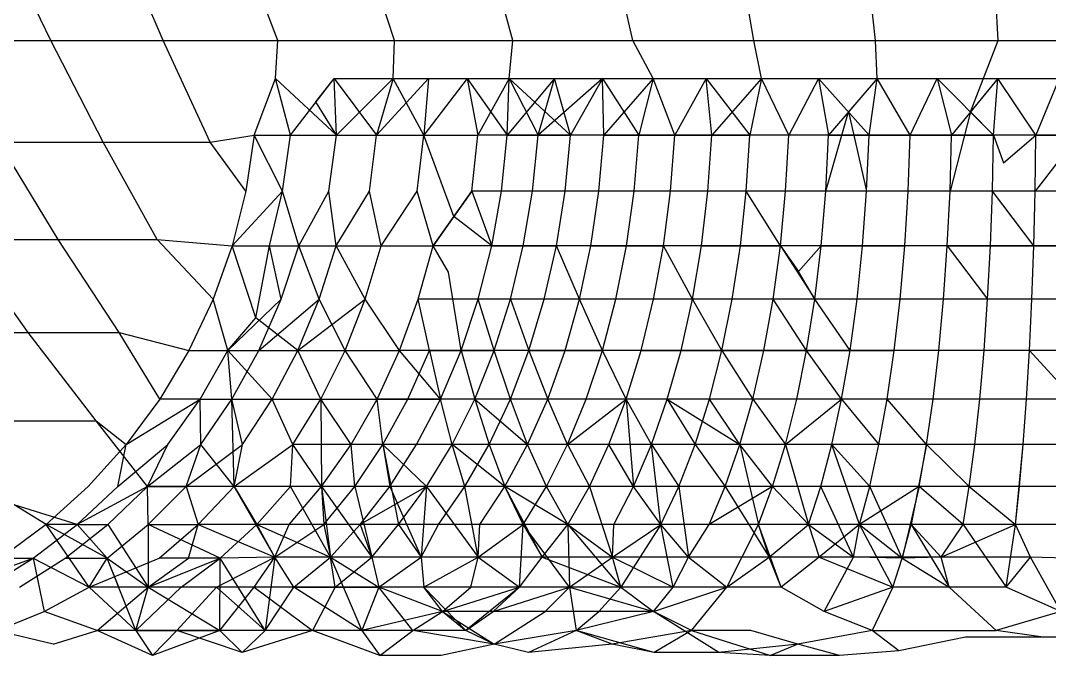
# Model space of a CAD drawing. Header units: inches. Extents: x 17 to 4615, y 5 to 3256.
# Drawn here: x 747.778 to 748.67, y 2594.351 to 2594.902 of the extents above; entities that cross this region are included whole.
import ezdxf

# ---------------------------------------------------------------- set-up
doc = ezdxf.new("R2010")
doc.units = ezdxf.units.IN
doc.header["$MEASUREMENT"] = 0

msp = doc.modelspace()

# ---------------------------------------------------------------- linework, layer by layer
for p, q in [((747.80479, 2594.88447), (747.76075, 2594.97614)), ((747.90214, 2594.88447), (747.86274, 2594.97614)), ((748.00148, 2594.88447), (747.96681, 2594.97614)), ((748.10261, 2594.88447), (748.0727, 2594.97614)), ((748.20524, 2594.88447), (748.18022, 2594.97614)), ((748.30915, 2594.88447), (748.28904, 2594.97614)), ((748.41407, 2594.88447), (748.39897, 2594.97614)), ((748.51976, 2594.88447), (748.50965, 2594.97614)), ((748.62596, 2594.88447), (748.62089, 2594.97614)), ((747.70967, 2594.88447), (747.80479, 2594.88447)), ((747.80479, 2594.88447), (747.90214, 2594.88447)), ((747.85014, 2594.79636), (747.80479, 2594.88447)), ((747.90214, 2594.88447), (748.00148, 2594.88447)), ((747.94273, 2594.79636), (747.90214, 2594.88447)), ((747.99955, 2594.85141), (748.00148, 2594.88447)), ((748.00148, 2594.88447), (748.10261, 2594.88447)), ((748.10148, 2594.85141), (748.10261, 2594.88447)), ((748.10261, 2594.88447), (748.20524, 2594.88447)), ((748.2021, 2594.85141), (748.20524, 2594.88447)), ((748.20524, 2594.88447), (748.30915, 2594.88447)), ((748.30915, 2594.88447), (748.41407, 2594.88447)), ((748.32695, 2594.85141), (748.30915, 2594.88447)), ((748.41407, 2594.88447), (748.51976, 2594.88447)), ((748.42085, 2594.85141), (748.41407, 2594.88447)), ((748.51976, 2594.88447), (748.62596, 2594.88447)), ((748.52113, 2594.85141), (748.51976, 2594.88447)), ((748.60199, 2594.82242), (748.62596, 2594.88447)), ((748.62596, 2594.88447), (748.7324, 2594.88447)), ((747.98091, 2594.8024), (747.99955, 2594.85141)), ((748.0124, 2594.8024), (747.99955, 2594.85141)), ((748.05226, 2594.8024), (747.99955, 2594.85141)), ((748.0124, 2594.8024), (748.05018, 2594.85141)), ((748.03451, 2594.83108), (748.05018, 2594.85141)), ((748.05018, 2594.85141), (748.10148, 2594.85141)), ((748.05226, 2594.8024), (748.05018, 2594.85141)), ((748.05018, 2594.85141), (748.08705, 2594.8024)), ((748.05226, 2594.8024), (748.10148, 2594.85141)), ((748.10148, 2594.85141), (748.08705, 2594.8024)), ((748.132, 2594.85141), (748.08705, 2594.8024)), ((748.10148, 2594.85141), (748.132, 2594.85141)), ((748.12806, 2594.8024), (748.10148, 2594.85141)), ((748.132, 2594.85141), (748.12806, 2594.8024)), ((748.1656, 2594.85141), (748.12806, 2594.8024)), ((748.132, 2594.85141), (748.1656, 2594.85141)), ((748.1656, 2594.85141), (748.2021, 2594.85141)), ((748.1656, 2594.85141), (748.17491, 2594.8024)), ((748.1656, 2594.85141), (748.20039, 2594.8024)), ((748.2021, 2594.85141), (748.17491, 2594.8024)), ((748.20039, 2594.8024), (748.2021, 2594.85141)), ((748.24128, 2594.85141), (748.20039, 2594.8024)), ((748.2021, 2594.85141), (748.24128, 2594.85141)), ((748.2021, 2594.85141), (748.22712, 2594.8024)), ((748.25511, 2594.8024), (748.2021, 2594.85141)), ((748.22712, 2594.8024), (748.24128, 2594.85141)), ((748.28297, 2594.85141), (748.22712, 2594.8024)), ((748.24128, 2594.85141), (748.28297, 2594.85141)), ((748.25511, 2594.8024), (748.24128, 2594.85141)), ((748.28297, 2594.85141), (748.25511, 2594.8024)), ((748.28297, 2594.85141), (748.32695, 2594.85141)), ((748.28422, 2594.8024), (748.28297, 2594.85141)), ((748.28297, 2594.85141), (748.3144, 2594.8024)), ((748.32695, 2594.85141), (748.28422, 2594.8024)), ((748.32695, 2594.85141), (748.3144, 2594.8024)), ((748.32695, 2594.85141), (748.37297, 2594.85141)), ((748.34559, 2594.8024), (748.32695, 2594.85141)), ((748.37297, 2594.85141), (748.34559, 2594.8024)), ((748.37297, 2594.85141), (748.42085, 2594.85141)), ((748.37773, 2594.8024), (748.37297, 2594.85141)), ((748.37297, 2594.85141), (748.41072, 2594.8024)), ((748.42085, 2594.85141), (748.37773, 2594.8024)), ((748.42085, 2594.85141), (748.41072, 2594.8024)), ((748.42085, 2594.85141), (748.47032, 2594.85141)), ((748.44447, 2594.8024), (748.42085, 2594.85141)), ((748.47032, 2594.85141), (748.44447, 2594.8024)), ((748.47032, 2594.85141), (748.52113, 2594.85141)), ((748.47032, 2594.85141), (748.47892, 2594.8024)), ((748.47032, 2594.85141), (748.51402, 2594.8024)), ((748.52113, 2594.85141), (748.47892, 2594.8024)), ((748.52113, 2594.85141), (748.49616, 2594.82243)), ((748.51402, 2594.8024), (748.52113, 2594.85141)), ((748.52113, 2594.85141), (748.57298, 2594.85141)), ((748.5496, 2594.8024), (748.52113, 2594.85141)), ((748.5496, 2594.8024), (748.57298, 2594.85141)), ((748.57298, 2594.85141), (748.62568, 2594.85141)), ((748.57298, 2594.85141), (748.58564, 2594.8024)), ((748.57298, 2594.85141), (748.62202, 2594.8024)), ((748.62568, 2594.85141), (748.58564, 2594.8024)), ((748.62568, 2594.85141), (748.60199, 2594.82242)), ((748.62202, 2594.8024), (748.62568, 2594.85141)), ((748.62568, 2594.85141), (748.6789, 2594.85141)), ((748.65867, 2594.8024), (748.62568, 2594.85141)), ((748.6789, 2594.85141), (748.65867, 2594.8024)), ((748.05226, 2594.8024), (748.03451, 2594.83108)), ((748.47651, 2594.75385), (748.49616, 2594.82243)), ((748.49616, 2594.82243), (748.51191, 2594.75385)), ((748.60199, 2594.82242), (748.58424, 2594.75385)), ((748.62202, 2594.8024), (748.60199, 2594.82242)), ((747.75965, 2594.79636), (747.85014, 2594.79636)), ((747.81108, 2594.71198), (747.75965, 2594.79636)), ((747.85014, 2594.79636), (747.94273, 2594.79636)), ((747.89677, 2594.71198), (747.85014, 2594.79636)), ((747.94273, 2594.79636), (747.98091, 2594.8024)), ((747.97373, 2594.75385), (747.94273, 2594.79636)), ((747.98091, 2594.8024), (747.97373, 2594.75385)), ((748.0055, 2594.75385), (747.98091, 2594.8024)), ((747.98091, 2594.8024), (748.05226, 2594.8024)), ((747.98091, 2594.8024), (748.0124, 2594.8024)), ((748.0055, 2594.75385), (748.0124, 2594.8024)), ((748.04573, 2594.75385), (748.05226, 2594.8024)), ((748.05226, 2594.8024), (748.12806, 2594.8024)), ((748.08088, 2594.75385), (748.08705, 2594.8024)), ((748.12229, 2594.75385), (748.12806, 2594.8024)), ((748.12806, 2594.8024), (748.17491, 2594.8024)), ((748.15408, 2594.73186), (748.12806, 2594.8024)), ((748.1696, 2594.75385), (748.17491, 2594.8024)), ((748.20039, 2594.8024), (748.17491, 2594.8024)), ((748.19529, 2594.75385), (748.20039, 2594.8024)), ((748.22712, 2594.8024), (748.20039, 2594.8024)), ((748.20039, 2594.8024), (748.25511, 2594.8024)), ((748.2223, 2594.75385), (748.22712, 2594.8024)), ((748.25511, 2594.8024), (748.22712, 2594.8024)), ((748.25053, 2594.75385), (748.25511, 2594.8024)), ((748.28422, 2594.8024), (748.25511, 2594.8024)), ((748.27992, 2594.75385), (748.28422, 2594.8024)), ((748.3144, 2594.8024), (748.28422, 2594.8024)), ((748.28422, 2594.8024), (748.34559, 2594.8024)), ((748.3104, 2594.75385), (748.3144, 2594.8024)), ((748.34559, 2594.8024), (748.3144, 2594.8024)), ((748.3419, 2594.75385), (748.34559, 2594.8024)), ((748.37773, 2594.8024), (748.34559, 2594.8024)), ((748.34559, 2594.8024), (748.41072, 2594.8024)), ((748.37434, 2594.75385), (748.37773, 2594.8024)), ((748.41072, 2594.8024), (748.37773, 2594.8024)), ((748.40763, 2594.75385), (748.41072, 2594.8024)), ((748.44447, 2594.8024), (748.41072, 2594.8024)), ((748.44172, 2594.75385), (748.44447, 2594.8024)), ((748.47892, 2594.8024), (748.44447, 2594.8024)), ((748.47651, 2594.75385), (748.47892, 2594.8024)), ((748.51402, 2594.8024), (748.47892, 2594.8024)), ((748.47892, 2594.8024), (748.5496, 2594.8024)), ((748.51191, 2594.75385), (748.51402, 2594.8024)), ((748.5496, 2594.8024), (748.51402, 2594.8024)), ((748.54786, 2594.75385), (748.5496, 2594.8024)), ((748.58564, 2594.8024), (748.5496, 2594.8024)), ((748.5496, 2594.8024), (748.62202, 2594.8024)), ((748.58424, 2594.75385), (748.58564, 2594.8024)), ((748.62202, 2594.8024), (748.58564, 2594.8024)), ((748.62095, 2594.75385), (748.62202, 2594.8024)), ((748.65867, 2594.8024), (748.62202, 2594.8024)), ((748.62202, 2594.8024), (748.63067, 2594.77849)), ((748.63067, 2594.77849), (748.65867, 2594.8024)), ((748.65797, 2594.75385), (748.65867, 2594.8024)), ((748.69551, 2594.8024), (748.65797, 2594.75385)), ((748.69551, 2594.8024), (748.65867, 2594.8024)), ((748.65867, 2594.8024), (748.7324, 2594.8024)), ((747.97373, 2594.75385), (747.9618, 2594.70627)), ((747.9618, 2594.70627), (748.0055, 2594.75385)), ((747.99412, 2594.70627), (748.0055, 2594.75385)), ((748.0196, 2594.70627), (748.0055, 2594.75385)), ((748.0196, 2594.70627), (748.04573, 2594.75385)), ((748.05198, 2594.70627), (748.04573, 2594.75385)), ((748.05198, 2594.70627), (748.08088, 2594.75385)), ((748.09092, 2594.70627), (748.08088, 2594.75385)), ((748.09092, 2594.70627), (748.12229, 2594.75385)), ((748.13603, 2594.70627), (748.12229, 2594.75385)), ((748.13603, 2594.70627), (748.1696, 2594.75385)), ((748.1696, 2594.75385), (748.15408, 2594.73186)), ((748.19529, 2594.75385), (748.1696, 2594.75385)), ((748.1696, 2594.75385), (748.18687, 2594.70627)), ((748.18687, 2594.70627), (748.19529, 2594.75385)), ((748.2223, 2594.75385), (748.19529, 2594.75385)), ((748.21427, 2594.70627), (748.2223, 2594.75385)), ((748.25053, 2594.75385), (748.2223, 2594.75385)), ((748.24296, 2594.70627), (748.25053, 2594.75385)), ((748.27992, 2594.75385), (748.25053, 2594.75385)), ((748.27281, 2594.70627), (748.27992, 2594.75385)), ((748.3104, 2594.75385), (748.27992, 2594.75385)), ((748.30378, 2594.70627), (748.3104, 2594.75385)), ((748.3419, 2594.75385), (748.3104, 2594.75385)), ((748.33576, 2594.70627), (748.3419, 2594.75385)), ((748.37434, 2594.75385), (748.3419, 2594.75385)), ((748.36872, 2594.70627), (748.37434, 2594.75385)), ((748.40763, 2594.75385), (748.37434, 2594.75385)), ((748.40254, 2594.70627), (748.40763, 2594.75385)), ((748.44172, 2594.75385), (748.40763, 2594.75385)), ((748.43717, 2594.70627), (748.40763, 2594.75385)), ((748.43717, 2594.70627), (748.44172, 2594.75385)), ((748.47651, 2594.75385), (748.44172, 2594.75385)), ((748.47248, 2594.70627), (748.47651, 2594.75385)), ((748.51191, 2594.75385), (748.47651, 2594.75385)), ((748.50846, 2594.70627), (748.51191, 2594.75385)), ((748.54786, 2594.75385), (748.51191, 2594.75385)), ((748.54496, 2594.70627), (748.54786, 2594.75385)), ((748.58424, 2594.75385), (748.54786, 2594.75385)), ((748.58189, 2594.70627), (748.58424, 2594.75385)), ((748.62095, 2594.75385), (748.58424, 2594.75385)), ((748.61921, 2594.70627), (748.62095, 2594.75385)), ((748.65797, 2594.75385), (748.62095, 2594.75385)), ((748.65678, 2594.70627), (748.62095, 2594.75385)), ((748.65678, 2594.70627), (748.65797, 2594.75385)), ((748.69514, 2594.75385), (748.65797, 2594.75385)), ((748.15408, 2594.73186), (748.13603, 2594.70627)), ((748.18687, 2594.70627), (748.15408, 2594.73186)), ((747.72761, 2594.71198), (747.81108, 2594.71198)), ((747.78511, 2594.63138), (747.72761, 2594.71198)), ((747.81108, 2594.71198), (747.89677, 2594.71198)), ((747.86381, 2594.63138), (747.81108, 2594.71198)), ((747.89677, 2594.71198), (747.9618, 2594.70627)), ((747.94529, 2594.66007), (747.89677, 2594.71198)), ((747.9618, 2594.70627), (747.94529, 2594.66007)), ((747.9618, 2594.70627), (747.99412, 2594.70627)), ((747.9824, 2594.64405), (747.9618, 2594.70627)), ((747.9824, 2594.64405), (747.99412, 2594.70627)), ((748.00434, 2594.66007), (747.99412, 2594.70627)), ((747.99412, 2594.70627), (748.05198, 2594.70627)), ((748.00434, 2594.66007), (748.0196, 2594.70627)), ((748.03739, 2594.66007), (748.0196, 2594.70627)), ((748.03739, 2594.66007), (748.05198, 2594.70627)), ((748.05198, 2594.70627), (748.09092, 2594.70627)), ((748.07716, 2594.66007), (748.05198, 2594.70627)), ((748.07716, 2594.66007), (748.09092, 2594.70627)), ((748.09092, 2594.70627), (748.13603, 2594.70627)), ((748.12324, 2594.66007), (748.13603, 2594.70627)), ((748.18687, 2594.70627), (748.13603, 2594.70627)), ((748.14943, 2594.68355), (748.13603, 2594.70627)), ((748.17518, 2594.66007), (748.18687, 2594.70627)), ((748.21427, 2594.70627), (748.18687, 2594.70627)), ((748.18687, 2594.70627), (748.24296, 2594.70627)), ((748.2032, 2594.66007), (748.21427, 2594.70627)), ((748.24296, 2594.70627), (748.21427, 2594.70627)), ((748.23246, 2594.66007), (748.24296, 2594.70627)), ((748.27281, 2594.70627), (748.24296, 2594.70627)), ((748.26298, 2594.66007), (748.24296, 2594.70627)), ((748.26298, 2594.66007), (748.27281, 2594.70627)), ((748.30378, 2594.70627), (748.27281, 2594.70627)), ((748.27281, 2594.70627), (748.33576, 2594.70627)), ((748.2946, 2594.66007), (748.30378, 2594.70627)), ((748.33576, 2594.70627), (748.30378, 2594.70627)), ((748.32728, 2594.66007), (748.33576, 2594.70627)), ((748.36872, 2594.70627), (748.33576, 2594.70627)), ((748.36094, 2594.66007), (748.33576, 2594.70627)), ((748.36094, 2594.66007), (748.36872, 2594.70627)), ((748.40254, 2594.70627), (748.36872, 2594.70627)), ((748.36872, 2594.70627), (748.43717, 2594.70627)), ((748.39549, 2594.66007), (748.40254, 2594.70627)), ((748.43717, 2594.70627), (748.40254, 2594.70627)), ((748.43083, 2594.66007), (748.43717, 2594.70627)), ((748.47248, 2594.70627), (748.43717, 2594.70627)), ((748.43717, 2594.70627), (748.45301, 2594.68428)), ((748.43717, 2594.70627), (748.46693, 2594.66007)), ((748.45301, 2594.68428), (748.47248, 2594.70627)), ((748.46693, 2594.66007), (748.47248, 2594.70627)), ((748.50846, 2594.70627), (748.47248, 2594.70627)), ((748.47248, 2594.70627), (748.54496, 2594.70627)), ((748.50364, 2594.66007), (748.50846, 2594.70627)), ((748.54496, 2594.70627), (748.50846, 2594.70627)), ((748.54093, 2594.66007), (748.54496, 2594.70627)), ((748.58189, 2594.70627), (748.54496, 2594.70627)), ((748.57868, 2594.66007), (748.58189, 2594.70627)), ((748.61921, 2594.70627), (748.58189, 2594.70627)), ((748.58189, 2594.70627), (748.65678, 2594.70627)), ((748.58189, 2594.70627), (748.61677, 2594.66007)), ((748.61677, 2594.66007), (748.61921, 2594.70627)), ((748.65678, 2594.70627), (748.61921, 2594.70627)), ((748.65516, 2594.66007), (748.65678, 2594.70627)), ((748.69456, 2594.70627), (748.65678, 2594.70627)), ((748.65678, 2594.70627), (748.7324, 2594.70627)), ((748.16035, 2594.6157), (748.14943, 2594.68355)), ((748.46693, 2594.66007), (748.45301, 2594.68428)), ((747.94529, 2594.66007), (747.92436, 2594.6157)), ((747.9582, 2594.6157), (747.94529, 2594.66007)), ((747.9582, 2594.6157), (748.00434, 2594.66007)), ((747.98497, 2594.6157), (748.00434, 2594.66007)), ((747.98497, 2594.6157), (748.03739, 2594.66007)), ((748.0189, 2594.6157), (748.03739, 2594.66007)), ((748.0189, 2594.6157), (748.07716, 2594.66007)), ((748.05973, 2594.6157), (748.03739, 2594.66007)), ((748.05973, 2594.6157), (748.07716, 2594.66007)), ((748.10704, 2594.6157), (748.07716, 2594.66007)), ((748.10704, 2594.6157), (748.12324, 2594.66007)), ((748.13294, 2594.6157), (748.12324, 2594.66007)), ((748.17518, 2594.66007), (748.12324, 2594.66007)), ((748.16035, 2594.6157), (748.17518, 2594.66007)), ((748.2032, 2594.66007), (748.17518, 2594.66007)), ((748.1891, 2594.6157), (748.17518, 2594.66007)), ((748.1891, 2594.6157), (748.2032, 2594.66007)), ((748.23246, 2594.66007), (748.2032, 2594.66007)), ((748.2032, 2594.66007), (748.21916, 2594.6157)), ((748.21916, 2594.6157), (748.23246, 2594.66007)), ((748.26298, 2594.66007), (748.23246, 2594.66007)), ((748.25047, 2594.6157), (748.26298, 2594.66007)), ((748.2946, 2594.66007), (748.26298, 2594.66007)), ((748.28294, 2594.6157), (748.26298, 2594.66007)), ((748.28294, 2594.6157), (748.2946, 2594.66007)), ((748.32728, 2594.66007), (748.2946, 2594.66007)), ((748.31648, 2594.6157), (748.32728, 2594.66007)), ((748.36094, 2594.66007), (748.32728, 2594.66007)), ((748.35102, 2594.6157), (748.36094, 2594.66007)), ((748.39549, 2594.66007), (748.36094, 2594.66007)), ((748.38652, 2594.6157), (748.36094, 2594.66007)), ((748.38652, 2594.6157), (748.39549, 2594.66007)), ((748.43083, 2594.66007), (748.39549, 2594.66007)), ((748.4228, 2594.6157), (748.43083, 2594.66007)), ((748.46693, 2594.66007), (748.43083, 2594.66007)), ((748.45985, 2594.6157), (748.43083, 2594.66007)), ((748.45985, 2594.6157), (748.46693, 2594.66007)), ((748.50364, 2594.66007), (748.46693, 2594.66007)), ((748.49757, 2594.6157), (748.46693, 2594.66007)), ((748.49757, 2594.6157), (748.50364, 2594.66007)), ((748.54093, 2594.66007), (748.50364, 2594.66007)), ((748.53584, 2594.6157), (748.54093, 2594.66007)), ((748.57868, 2594.66007), (748.54093, 2594.66007)), ((748.5746, 2594.6157), (748.57868, 2594.66007)), ((748.61677, 2594.66007), (748.57868, 2594.66007)), ((748.61372, 2594.6157), (748.61677, 2594.66007)), ((748.65516, 2594.66007), (748.61677, 2594.66007)), ((748.65312, 2594.6157), (748.65516, 2594.66007)), ((748.69374, 2594.66007), (748.65516, 2594.66007)), ((747.9582, 2594.6157), (747.9824, 2594.64405)), ((748.0189, 2594.6157), (747.9824, 2594.64405)), ((747.70872, 2594.63138), (747.78511, 2594.63138)), ((747.78511, 2594.63138), (747.86381, 2594.63138)), ((747.84403, 2594.55472), (747.78511, 2594.63138)), ((747.86381, 2594.63138), (747.92436, 2594.6157)), ((747.89915, 2594.57361), (747.86381, 2594.63138)), ((747.92436, 2594.6157), (747.89915, 2594.57361)), ((747.92436, 2594.6157), (747.9582, 2594.6157)), ((747.93406, 2594.57361), (747.9582, 2594.6157)), ((747.9582, 2594.6157), (748.0189, 2594.6157)), ((747.99665, 2594.57361), (747.9582, 2594.6157)), ((747.96165, 2594.57361), (747.9582, 2594.6157)), ((747.96165, 2594.57361), (747.98497, 2594.6157)), ((747.99665, 2594.57361), (748.0189, 2594.6157)), ((748.03874, 2594.57361), (748.0189, 2594.6157)), ((748.0189, 2594.6157), (748.05973, 2594.6157)), ((748.03874, 2594.57361), (748.05973, 2594.6157)), ((748.08753, 2594.57361), (748.05973, 2594.6157)), ((748.05973, 2594.6157), (748.10704, 2594.6157)), ((748.08753, 2594.57361), (748.10704, 2594.6157)), ((748.13294, 2594.6157), (748.10704, 2594.6157)), ((748.1425, 2594.57361), (748.10704, 2594.6157)), ((748.11427, 2594.57361), (748.13294, 2594.6157)), ((748.16035, 2594.6157), (748.13294, 2594.6157)), ((748.13294, 2594.6157), (748.1891, 2594.6157)), ((748.13294, 2594.6157), (748.1425, 2594.57361)), ((748.1425, 2594.57361), (748.16035, 2594.6157)), ((748.1891, 2594.6157), (748.16035, 2594.6157)), ((748.16035, 2594.6157), (748.17216, 2594.57361)), ((748.17216, 2594.57361), (748.1891, 2594.6157)), ((748.21916, 2594.6157), (748.1891, 2594.6157)), ((748.20317, 2594.57361), (748.1891, 2594.6157)), ((748.20317, 2594.57361), (748.21916, 2594.6157)), ((748.25047, 2594.6157), (748.21916, 2594.6157)), ((748.21916, 2594.6157), (748.28294, 2594.6157)), ((748.21916, 2594.6157), (748.23545, 2594.57361)), ((748.23545, 2594.57361), (748.25047, 2594.6157)), ((748.28294, 2594.6157), (748.25047, 2594.6157)), ((748.26893, 2594.57361), (748.28294, 2594.6157)), ((748.31648, 2594.6157), (748.28294, 2594.6157)), ((748.30351, 2594.57361), (748.28294, 2594.6157)), ((748.30351, 2594.57361), (748.31648, 2594.6157)), ((748.35102, 2594.6157), (748.31648, 2594.6157)), ((748.31648, 2594.6157), (748.38652, 2594.6157)), ((748.33915, 2594.57361), (748.35102, 2594.6157)), ((748.38652, 2594.6157), (748.35102, 2594.6157)), ((748.37571, 2594.57361), (748.38652, 2594.6157)), ((748.4228, 2594.6157), (748.38652, 2594.6157)), ((748.38652, 2594.6157), (748.45985, 2594.6157)), ((748.38652, 2594.6157), (748.41316, 2594.57361)), ((748.41316, 2594.57361), (748.4228, 2594.6157)), ((748.45985, 2594.6157), (748.4228, 2594.6157)), ((748.45137, 2594.57361), (748.45985, 2594.6157)), ((748.49757, 2594.6157), (748.45985, 2594.6157)), ((748.45985, 2594.6157), (748.53584, 2594.6157)), ((748.49024, 2594.57361), (748.45985, 2594.6157)), ((748.49024, 2594.57361), (748.49757, 2594.6157)), ((748.53584, 2594.6157), (748.49757, 2594.6157)), ((748.5297, 2594.57361), (748.53584, 2594.6157)), ((748.5746, 2594.6157), (748.53584, 2594.6157)), ((748.56965, 2594.57361), (748.5746, 2594.6157)), ((748.61372, 2594.6157), (748.5746, 2594.6157)), ((748.61, 2594.57361), (748.61372, 2594.6157)), ((748.65312, 2594.6157), (748.61372, 2594.6157)), ((748.65065, 2594.57361), (748.65312, 2594.6157)), ((748.69273, 2594.6157), (748.65312, 2594.6157)), ((748.69148, 2594.57361), (748.65312, 2594.6157)), ((747.89915, 2594.57361), (747.86997, 2594.53421)), ((747.86997, 2594.53421), (747.93406, 2594.57361)), ((747.93406, 2594.57361), (747.89915, 2594.57361)), ((747.90611, 2594.53421), (747.93406, 2594.57361)), ((747.93406, 2594.57361), (747.99665, 2594.57361)), ((747.93464, 2594.53421), (747.93406, 2594.57361)), ((747.93464, 2594.53421), (747.96165, 2594.57361)), ((747.9709, 2594.53421), (747.96165, 2594.57361)), ((747.96351, 2594.49787), (747.96165, 2594.57361)), ((747.9709, 2594.53421), (747.99665, 2594.57361)), ((747.99665, 2594.57361), (748.03874, 2594.57361)), ((748.01445, 2594.53421), (747.99665, 2594.57361)), ((748.01445, 2594.53421), (748.03874, 2594.57361)), ((748.03874, 2594.57361), (748.08753, 2594.57361)), ((748.06492, 2594.53421), (748.03874, 2594.57361)), ((748.03874, 2594.57361), (748.03944, 2594.49787)), ((748.06492, 2594.53421), (748.08753, 2594.57361)), ((748.11427, 2594.57361), (748.08753, 2594.57361)), ((748.08753, 2594.57361), (748.1425, 2594.57361)), ((748.0926, 2594.53421), (748.08753, 2594.57361)), ((748.0926, 2594.53421), (748.11427, 2594.57361)), ((748.1425, 2594.57361), (748.11427, 2594.57361)), ((748.12184, 2594.53421), (748.1425, 2594.57361)), ((748.17216, 2594.57361), (748.1425, 2594.57361)), ((748.15254, 2594.53421), (748.1425, 2594.57361)), ((748.15254, 2594.53421), (748.17216, 2594.57361)), ((748.20317, 2594.57361), (748.17216, 2594.57361)), ((748.17216, 2594.57361), (748.21803, 2594.53421)), ((748.17216, 2594.57361), (748.18461, 2594.53421)), ((748.18461, 2594.53421), (748.20317, 2594.57361)), ((748.23545, 2594.57361), (748.20317, 2594.57361)), ((748.21803, 2594.53421), (748.20317, 2594.57361)), ((748.21803, 2594.53421), (748.23545, 2594.57361)), ((748.26893, 2594.57361), (748.23545, 2594.57361)), ((748.2527, 2594.53421), (748.23545, 2594.57361)), ((748.2527, 2594.53421), (748.26893, 2594.57361)), ((748.2527, 2594.53421), (748.30351, 2594.57361)), ((748.30351, 2594.57361), (748.26893, 2594.57361)), ((748.28849, 2594.53421), (748.30351, 2594.57361)), ((748.33915, 2594.57361), (748.30351, 2594.57361)), ((748.32536, 2594.53421), (748.30351, 2594.57361)), ((748.30351, 2594.57361), (748.30982, 2594.49787)), ((748.32536, 2594.53421), (748.33915, 2594.57361)), ((748.37571, 2594.57361), (748.33915, 2594.57361)), ((748.33915, 2594.57361), (748.40196, 2594.53421)), ((748.33915, 2594.57361), (748.36323, 2594.53421)), ((748.36323, 2594.53421), (748.37571, 2594.57361)), ((748.41316, 2594.57361), (748.37571, 2594.57361)), ((748.40196, 2594.53421), (748.37571, 2594.57361)), ((748.40196, 2594.53421), (748.41316, 2594.57361)), ((748.45137, 2594.57361), (748.41316, 2594.57361)), ((748.41316, 2594.57361), (748.44151, 2594.53421)), ((748.44151, 2594.53421), (748.45137, 2594.57361)), ((748.44151, 2594.53421), (748.49024, 2594.57361)), ((748.49024, 2594.57361), (748.45137, 2594.57361)), ((748.48176, 2594.53421), (748.49024, 2594.57361)), ((748.5297, 2594.57361), (748.49024, 2594.57361)), ((748.49024, 2594.57361), (748.52259, 2594.53421)), ((748.52259, 2594.53421), (748.5297, 2594.57361)), ((748.56965, 2594.57361), (748.5297, 2594.57361)), ((748.56394, 2594.53421), (748.5297, 2594.57361)), ((748.56394, 2594.53421), (748.56965, 2594.57361)), ((748.61, 2594.57361), (748.56965, 2594.57361)), ((748.60572, 2594.53421), (748.61, 2594.57361)), ((748.65065, 2594.57361), (748.61, 2594.57361)), ((748.64778, 2594.53421), (748.65065, 2594.57361)), ((748.69148, 2594.57361), (748.65065, 2594.57361)), ((747.77238, 2594.55472), (747.84403, 2594.55472)), ((747.88838, 2594.49787), (747.84403, 2594.55472)), ((747.84403, 2594.55472), (747.86997, 2594.53421)), ((747.86997, 2594.53421), (747.83705, 2594.49787)), ((747.86283, 2594.49787), (747.86997, 2594.53421)), ((747.86283, 2594.49787), (747.90611, 2594.53421)), ((747.88838, 2594.49787), (747.90611, 2594.53421)), ((747.88838, 2594.49787), (747.93464, 2594.53421)), ((747.92204, 2594.49787), (747.93464, 2594.53421)), ((747.92204, 2594.49787), (747.9709, 2594.53421)), ((747.96351, 2594.49787), (747.93464, 2594.53421)), ((747.96351, 2594.49787), (747.9709, 2594.53421)), ((747.96351, 2594.49787), (748.01445, 2594.53421)), ((748.01237, 2594.49787), (748.01445, 2594.53421)), ((748.06492, 2594.53421), (748.01445, 2594.53421)), ((748.03944, 2594.49787), (748.01445, 2594.53421)), ((748.03944, 2594.49787), (748.06492, 2594.53421)), ((748.0926, 2594.53421), (748.06492, 2594.53421)), ((748.06819, 2594.49787), (748.06492, 2594.53421)), ((748.06819, 2594.49787), (748.0926, 2594.53421)), ((748.12184, 2594.53421), (748.0926, 2594.53421)), ((748.13041, 2594.49787), (748.0926, 2594.53421)), ((748.0926, 2594.53421), (748.106, 2594.46491)), ((748.0926, 2594.53421), (748.09852, 2594.49787)), ((748.09852, 2594.49787), (748.12184, 2594.53421)), ((748.15254, 2594.53421), (748.12184, 2594.53421)), ((748.13041, 2594.49787), (748.15254, 2594.53421)), ((748.18461, 2594.53421), (748.15254, 2594.53421)), ((748.19841, 2594.49787), (748.15254, 2594.53421)), ((748.16371, 2594.49787), (748.15254, 2594.53421)), ((748.16371, 2594.49787), (748.18461, 2594.53421)), ((748.21803, 2594.53421), (748.18461, 2594.53421)), ((748.18461, 2594.53421), (748.19841, 2594.49787)), ((748.19841, 2594.49787), (748.21803, 2594.53421)), ((748.2527, 2594.53421), (748.21803, 2594.53421)), ((748.23439, 2594.49787), (748.21803, 2594.53421)), ((748.23439, 2594.49787), (748.2527, 2594.53421)), ((748.28849, 2594.53421), (748.2527, 2594.53421)), ((748.2527, 2594.53421), (748.27156, 2594.49787)), ((748.27156, 2594.49787), (748.28849, 2594.53421)), ((748.32536, 2594.53421), (748.28849, 2594.53421)), ((748.30982, 2594.49787), (748.28849, 2594.53421)), ((748.30982, 2594.49787), (748.32536, 2594.53421)), ((748.36323, 2594.53421), (748.32536, 2594.53421)), ((748.3336, 2594.46491), (748.32536, 2594.53421)), ((748.32536, 2594.53421), (748.34913, 2594.49787)), ((748.34913, 2594.49787), (748.36323, 2594.53421)), ((748.40196, 2594.53421), (748.36323, 2594.53421)), ((748.36323, 2594.53421), (748.38935, 2594.49787)), ((748.38935, 2594.49787), (748.40196, 2594.53421)), ((748.44151, 2594.53421), (748.40196, 2594.53421)), ((748.4304, 2594.49787), (748.40196, 2594.53421)), ((748.40196, 2594.53421), (748.41816, 2594.46491)), ((748.4304, 2594.49787), (748.44151, 2594.53421)), ((748.48176, 2594.53421), (748.44151, 2594.53421)), ((748.44151, 2594.53421), (748.46165, 2594.46491)), ((748.47218, 2594.49787), (748.48176, 2594.53421)), ((748.52259, 2594.53421), (748.48176, 2594.53421)), ((748.50578, 2594.46491), (748.48176, 2594.53421)), ((748.48176, 2594.53421), (748.5146, 2594.49787)), ((748.5146, 2594.49787), (748.52259, 2594.53421)), ((748.56394, 2594.53421), (748.52259, 2594.53421)), ((748.56394, 2594.53421), (748.55043, 2594.46491)), ((748.55754, 2594.49787), (748.56394, 2594.53421)), ((748.60572, 2594.53421), (748.56394, 2594.53421)), ((748.56394, 2594.53421), (748.60087, 2594.49787)), ((748.60087, 2594.49787), (748.60572, 2594.53421)), ((748.64778, 2594.53421), (748.60572, 2594.53421)), ((748.64097, 2594.46491), (748.64778, 2594.53421)), ((748.64454, 2594.49787), (748.64778, 2594.53421)), ((748.69004, 2594.53421), (748.64778, 2594.53421)), ((747.83705, 2594.49787), (747.80073, 2594.46491)), ((747.82756, 2594.46491), (747.86283, 2594.49787)), ((747.88838, 2594.49787), (747.82756, 2594.46491)), ((747.85414, 2594.46491), (747.88838, 2594.49787)), ((747.96351, 2594.49787), (747.88838, 2594.49787)), ((747.88838, 2594.49787), (747.92204, 2594.49787)), ((747.88917, 2594.46491), (747.88838, 2594.49787)), ((747.88917, 2594.46491), (747.92204, 2594.49787)), ((747.92204, 2594.49787), (747.93232, 2594.46491)), ((747.93232, 2594.46491), (747.96351, 2594.49787)), ((748.03944, 2594.49787), (747.96351, 2594.49787)), ((747.99882, 2594.43671), (747.96351, 2594.49787)), ((747.96351, 2594.49787), (747.9832, 2594.46491)), ((747.9832, 2594.46491), (748.01237, 2594.49787)), ((748.01136, 2594.46491), (748.03944, 2594.49787)), ((748.03944, 2594.49787), (748.01237, 2594.49787)), ((748.04725, 2594.43671), (748.01237, 2594.49787)), ((748.06819, 2594.49787), (748.03944, 2594.49787)), ((748.03944, 2594.49787), (748.04725, 2594.43671)), ((748.03944, 2594.49787), (748.04124, 2594.46491)), ((748.03944, 2594.49787), (748.0829, 2594.43671)), ((748.04124, 2594.46491), (748.06819, 2594.49787)), ((748.09852, 2594.49787), (748.06819, 2594.49787)), ((748.13041, 2594.49787), (748.06819, 2594.49787)), ((748.06819, 2594.49787), (748.0829, 2594.43671)), ((748.07283, 2594.46491), (748.09852, 2594.49787)), ((748.13041, 2594.49787), (748.07283, 2594.46491)), ((748.13041, 2594.49787), (748.09852, 2594.49787)), ((748.09852, 2594.49787), (748.12565, 2594.43671)), ((748.106, 2594.46491), (748.13041, 2594.49787)), ((748.13041, 2594.49787), (748.12565, 2594.43671)), ((748.16371, 2594.49787), (748.13041, 2594.49787)), ((748.19841, 2594.49787), (748.13041, 2594.49787)), ((748.13041, 2594.49787), (748.17506, 2594.43671)), ((748.14067, 2594.46491), (748.16371, 2594.49787)), ((748.19841, 2594.49787), (748.16371, 2594.49787)), ((748.17506, 2594.43671), (748.16371, 2594.49787)), ((748.17674, 2594.46491), (748.19841, 2594.49787)), ((748.23439, 2594.49787), (748.19841, 2594.49787)), ((748.25285, 2594.46491), (748.19841, 2594.49787)), ((748.21418, 2594.46491), (748.19841, 2594.49787)), ((748.23057, 2594.43671), (748.19841, 2594.49787)), ((748.21418, 2594.46491), (748.23439, 2594.49787)), ((748.27156, 2594.49787), (748.23439, 2594.49787)), ((748.25285, 2594.46491), (748.23439, 2594.49787)), ((748.25285, 2594.46491), (748.27156, 2594.49787)), ((748.30982, 2594.49787), (748.27156, 2594.49787)), ((748.27156, 2594.49787), (748.29158, 2594.43671)), ((748.2927, 2594.46491), (748.30982, 2594.49787)), ((748.34913, 2594.49787), (748.30982, 2594.49787)), ((748.3336, 2594.46491), (748.30982, 2594.49787)), ((748.3336, 2594.46491), (748.34913, 2594.49787)), ((748.38935, 2594.49787), (748.34913, 2594.49787)), ((748.34913, 2594.49787), (748.3574, 2594.43671)), ((748.37544, 2594.46491), (748.38935, 2594.49787)), ((748.4304, 2594.49787), (748.37544, 2594.46491)), ((748.4304, 2594.49787), (748.38935, 2594.49787)), ((748.38935, 2594.49787), (748.42738, 2594.43671)), ((748.41816, 2594.46491), (748.4304, 2594.49787)), ((748.47218, 2594.49787), (748.4304, 2594.49787)), ((748.46165, 2594.46491), (748.4304, 2594.49787)), ((748.46165, 2594.46491), (748.47218, 2594.49787)), ((748.5146, 2594.49787), (748.47218, 2594.49787)), ((748.50065, 2594.43671), (748.47218, 2594.49787)), ((748.50578, 2594.46491), (748.5146, 2594.49787)), ((748.55754, 2594.49787), (748.50578, 2594.46491)), ((748.55754, 2594.49787), (748.5146, 2594.49787)), ((748.54273, 2594.43567), (748.5146, 2594.49787)), ((748.55754, 2594.49787), (748.54273, 2594.43567)), ((748.55043, 2594.46491), (748.55754, 2594.49787)), ((748.60087, 2594.49787), (748.55754, 2594.49787)), ((748.59556, 2594.46491), (748.55754, 2594.49787)), ((748.59556, 2594.46491), (748.60087, 2594.49787)), ((748.64454, 2594.49787), (748.60087, 2594.49787)), ((748.60087, 2594.49787), (748.64097, 2594.46491)), ((748.64097, 2594.46491), (748.64454, 2594.49787)), ((748.68843, 2594.49787), (748.64454, 2594.49787)), ((747.82756, 2594.46491), (747.77284, 2594.48203)), ((747.80073, 2594.46491), (747.77284, 2594.48203)), ((747.80073, 2594.46491), (747.76136, 2594.43567)), ((747.78935, 2594.43567), (747.82756, 2594.46491)), ((747.82756, 2594.46491), (747.80073, 2594.46491)), ((747.85356, 2594.43567), (747.80073, 2594.46491)), ((747.83787, 2594.41044), (747.80073, 2594.46491)), ((747.81703, 2594.43567), (747.85414, 2594.46491)), ((747.82756, 2594.46491), (747.85356, 2594.43567)), ((747.82756, 2594.46491), (747.85414, 2594.46491)), ((747.85356, 2594.43567), (747.88917, 2594.46491)), ((747.85414, 2594.46491), (747.88905, 2594.41044)), ((747.88917, 2594.46491), (747.88905, 2594.41044)), ((747.95152, 2594.43567), (747.88917, 2594.46491)), ((747.88917, 2594.46491), (747.93232, 2594.46491)), ((747.89851, 2594.43567), (747.93232, 2594.46491)), ((747.92405, 2594.43567), (747.93232, 2594.46491)), ((747.9832, 2594.46491), (747.93232, 2594.46491)), ((747.93232, 2594.46491), (747.99882, 2594.43671)), ((747.95152, 2594.43567), (747.9832, 2594.46491)), ((748.01136, 2594.46491), (747.9832, 2594.46491)), ((747.99882, 2594.43671), (747.9832, 2594.46491)), ((747.9832, 2594.46491), (748.04725, 2594.43671)), ((747.99882, 2594.43671), (748.01136, 2594.46491)), ((747.99882, 2594.43671), (748.04124, 2594.46491)), ((748.04124, 2594.46491), (748.01136, 2594.46491)), ((748.07283, 2594.46491), (748.04124, 2594.46491)), ((748.04124, 2594.46491), (748.04725, 2594.43671)), ((748.04725, 2594.43671), (748.07283, 2594.46491)), ((748.106, 2594.46491), (748.07283, 2594.46491)), ((748.07283, 2594.46491), (748.0829, 2594.43671)), ((748.0829, 2594.43671), (748.106, 2594.46491)), ((748.14067, 2594.46491), (748.106, 2594.46491)), ((748.106, 2594.46491), (748.12565, 2594.43671)), ((748.12565, 2594.43671), (748.14067, 2594.46491)), ((748.17674, 2594.46491), (748.14067, 2594.46491)), ((748.17506, 2594.43671), (748.17674, 2594.46491)), ((748.17506, 2594.43671), (748.21418, 2594.46491)), ((748.21418, 2594.46491), (748.17674, 2594.46491)), ((748.21095, 2594.41044), (748.21418, 2594.46491)), ((748.25285, 2594.46491), (748.21418, 2594.46491)), ((748.25428, 2594.41044), (748.21418, 2594.46491)), ((748.21418, 2594.46491), (748.23057, 2594.43671)), ((748.23057, 2594.43671), (748.25285, 2594.46491)), ((748.2927, 2594.46491), (748.25285, 2594.46491)), ((748.25285, 2594.46491), (748.29875, 2594.41044)), ((748.25285, 2594.46491), (748.25428, 2594.41044)), ((748.25285, 2594.46491), (748.29158, 2594.43671)), ((748.29158, 2594.43671), (748.2927, 2594.46491)), ((748.29158, 2594.43671), (748.3336, 2594.46491)), ((748.3336, 2594.46491), (748.2927, 2594.46491)), ((748.3336, 2594.46491), (748.29875, 2594.41044)), ((748.37544, 2594.46491), (748.3336, 2594.46491)), ((748.34425, 2594.41044), (748.3336, 2594.46491)), ((748.3574, 2594.43671), (748.3336, 2594.46491)), ((748.3574, 2594.43671), (748.37544, 2594.46491)), ((748.41816, 2594.46491), (748.37544, 2594.46491)), ((748.3907, 2594.41044), (748.41816, 2594.46491)), ((748.42738, 2594.43671), (748.41816, 2594.46491)), ((748.46165, 2594.46491), (748.41816, 2594.46491)), ((748.43797, 2594.41044), (748.41816, 2594.46491)), ((748.42738, 2594.43671), (748.46165, 2594.46491)), ((748.50578, 2594.46491), (748.46165, 2594.46491)), ((748.46165, 2594.46491), (748.47068, 2594.43671)), ((748.46165, 2594.46491), (748.50065, 2594.43671)), ((748.50578, 2594.46491), (748.47068, 2594.43671)), ((748.50065, 2594.43671), (748.50578, 2594.46491)), ((748.55043, 2594.46491), (748.50578, 2594.46491)), ((748.53453, 2594.41044), (748.50578, 2594.46491)), ((748.50578, 2594.46491), (748.54273, 2594.43567)), ((748.54273, 2594.43567), (748.55043, 2594.46491)), ((748.59556, 2594.46491), (748.55043, 2594.46491)), ((748.55043, 2594.46491), (748.5836, 2594.41044)), ((748.55043, 2594.46491), (748.57649, 2594.43671)), ((748.57649, 2594.43671), (748.59556, 2594.46491)), ((748.57649, 2594.43671), (748.64097, 2594.46491)), ((748.64097, 2594.46491), (748.59556, 2594.46491)), ((748.59556, 2594.46491), (748.63301, 2594.41044)), ((748.63301, 2594.41044), (748.64097, 2594.46491)), ((748.65403, 2594.43671), (748.64097, 2594.46491)), ((748.68666, 2594.46491), (748.64097, 2594.46491)), ((747.71934, 2594.41044), (747.78935, 2594.43567)), ((747.74851, 2594.41044), (747.78935, 2594.43567)), ((747.76136, 2594.43567), (747.78935, 2594.43567)), ((747.77742, 2594.41044), (747.81703, 2594.43567)), ((747.78935, 2594.43567), (747.79878, 2594.38947)), ((747.78935, 2594.43567), (747.83787, 2594.41044)), ((747.81703, 2594.43567), (747.85356, 2594.43567)), ((747.83787, 2594.41044), (747.85356, 2594.43567)), ((747.83787, 2594.41044), (747.89851, 2594.43567)), ((747.85356, 2594.43567), (747.88905, 2594.41044)), ((747.87834, 2594.37293), (747.85356, 2594.43567)), ((747.86352, 2594.41044), (747.85356, 2594.43567)), ((747.88905, 2594.41044), (747.92405, 2594.43567)), ((747.88905, 2594.41044), (747.95152, 2594.43567)), ((747.92405, 2594.43567), (747.89851, 2594.43567)), ((747.91773, 2594.41044), (747.95152, 2594.43567)), ((747.95152, 2594.43567), (747.92405, 2594.43567)), ((747.94834, 2594.41044), (747.99882, 2594.43671)), ((747.95115, 2594.37293), (747.95152, 2594.43567)), ((747.99882, 2594.43671), (747.95152, 2594.43567)), ((747.99043, 2594.37293), (747.95152, 2594.43567)), ((747.98088, 2594.41044), (747.99882, 2594.43671)), ((747.99882, 2594.43671), (747.99043, 2594.37293)), ((748.04725, 2594.43671), (747.99882, 2594.43671)), ((748.01521, 2594.41044), (747.99882, 2594.43671)), ((748.01521, 2594.41044), (748.04725, 2594.43671)), ((748.0829, 2594.43671), (748.04725, 2594.43671)), ((748.04725, 2594.43671), (748.07426, 2594.37293)), ((748.04725, 2594.43671), (748.08894, 2594.41044)), ((748.05125, 2594.41044), (748.04725, 2594.43671)), ((748.05125, 2594.41044), (748.0829, 2594.43671)), ((748.12565, 2594.43671), (748.0829, 2594.43671)), ((748.0829, 2594.43671), (748.08894, 2594.41044)), ((748.08894, 2594.41044), (748.12565, 2594.43671)), ((748.17506, 2594.43671), (748.12565, 2594.43671)), ((748.12565, 2594.43671), (748.12818, 2594.41044)), ((748.12818, 2594.41044), (748.17506, 2594.43671)), ((748.16889, 2594.41044), (748.17506, 2594.43671)), ((748.23057, 2594.43671), (748.17506, 2594.43671)), ((748.17506, 2594.43671), (748.21095, 2594.41044)), ((748.21095, 2594.41044), (748.23057, 2594.43671)), ((748.29158, 2594.43671), (748.23057, 2594.43671)), ((748.23057, 2594.43671), (748.29875, 2594.41044)), ((748.25428, 2594.41044), (748.29158, 2594.43671)), ((748.3574, 2594.43671), (748.29158, 2594.43671)), ((748.29875, 2594.41044), (748.29158, 2594.43671)), ((748.29158, 2594.43671), (748.34425, 2594.41044)), ((748.34425, 2594.41044), (748.3574, 2594.43671)), ((748.42738, 2594.43671), (748.3574, 2594.43671)), ((748.3574, 2594.43671), (748.3907, 2594.41044)), ((748.3907, 2594.41044), (748.42738, 2594.43671)), ((748.50065, 2594.43671), (748.42738, 2594.43671)), ((748.43797, 2594.41044), (748.42738, 2594.43671)), ((748.47068, 2594.43671), (748.43797, 2594.41044)), ((748.47068, 2594.43671), (748.53453, 2594.41044)), ((748.47517, 2594.38947), (748.50065, 2594.43671)), ((748.57649, 2594.43671), (748.50065, 2594.43671)), ((748.54273, 2594.43567), (748.50065, 2594.43671)), ((748.53453, 2594.41044), (748.54273, 2594.43567)), ((748.57649, 2594.43671), (748.54273, 2594.43567)), ((748.54273, 2594.43567), (748.5836, 2594.41044)), ((748.5836, 2594.41044), (748.57649, 2594.43671)), ((748.65403, 2594.43671), (748.57649, 2594.43671)), ((748.63301, 2594.41044), (748.65403, 2594.43671)), ((748.6847, 2594.43567), (748.65403, 2594.43671)), ((748.68046, 2594.38947), (748.65403, 2594.43671)), ((747.79878, 2594.38947), (747.83787, 2594.41044)), ((747.88905, 2594.41044), (747.83787, 2594.41044)), ((747.87834, 2594.37293), (747.83787, 2594.41044)), ((747.84498, 2594.37293), (747.88905, 2594.41044)), ((747.88905, 2594.41044), (747.86352, 2594.41044)), ((747.87834, 2594.37293), (747.91773, 2594.41044)), ((747.87834, 2594.37293), (747.88905, 2594.41044)), ((747.91773, 2594.41044), (747.88905, 2594.41044)), ((747.88905, 2594.41044), (747.95115, 2594.37293)), ((747.91377, 2594.37293), (747.94834, 2594.41044)), ((747.94834, 2594.41044), (747.91773, 2594.41044)), ((747.98088, 2594.41044), (747.94834, 2594.41044)), ((747.99043, 2594.37293), (747.94834, 2594.41044)), ((747.95115, 2594.37293), (747.98088, 2594.41044)), ((748.01521, 2594.41044), (747.98088, 2594.41044)), ((747.98088, 2594.41044), (748.0315, 2594.37293)), ((747.99043, 2594.37293), (748.01521, 2594.41044)), ((748.05125, 2594.41044), (748.01521, 2594.41044)), ((748.07426, 2594.37293), (748.01521, 2594.41044)), ((748.01521, 2594.41044), (748.08894, 2594.41044)), ((748.05125, 2594.41044), (748.0315, 2594.37293)), ((748.08894, 2594.41044), (748.05125, 2594.41044)), ((748.08894, 2594.41044), (748.07426, 2594.37293)), ((748.12818, 2594.41044), (748.08894, 2594.41044)), ((748.14427, 2594.38947), (748.08894, 2594.41044)), ((748.1186, 2594.37293), (748.08894, 2594.41044)), ((748.16889, 2594.41044), (748.12818, 2594.41044)), ((748.12818, 2594.41044), (748.16441, 2594.37293)), ((748.14427, 2594.38947), (748.12818, 2594.41044)), ((748.14427, 2594.38947), (748.16889, 2594.41044)), ((748.14427, 2594.38947), (748.21095, 2594.41044)), ((748.21095, 2594.41044), (748.16441, 2594.37293)), ((748.21095, 2594.41044), (748.16889, 2594.41044)), ((748.18815, 2594.38947), (748.21095, 2594.41044)), ((748.18815, 2594.38947), (748.25428, 2594.41044)), ((748.25428, 2594.41044), (748.21095, 2594.41044)), ((748.23338, 2594.38947), (748.25428, 2594.41044)), ((748.29875, 2594.41044), (748.25428, 2594.41044)), ((748.25428, 2594.41044), (748.26002, 2594.37293)), ((748.25428, 2594.41044), (748.32728, 2594.38947)), ((748.2798, 2594.38947), (748.29875, 2594.41044)), ((748.34425, 2594.41044), (748.29875, 2594.41044)), ((748.29875, 2594.41044), (748.32728, 2594.38947)), ((748.32728, 2594.38947), (748.34425, 2594.41044)), ((748.32728, 2594.38947), (748.3907, 2594.41044)), ((748.3907, 2594.41044), (748.34425, 2594.41044)), ((748.36021, 2594.37293), (748.3907, 2594.41044)), ((748.43797, 2594.41044), (748.3907, 2594.41044)), ((748.47517, 2594.38947), (748.43797, 2594.41044)), ((748.53453, 2594.41044), (748.47517, 2594.38947)), ((748.53453, 2594.41044), (748.51686, 2594.37293)), ((748.5836, 2594.41044), (748.53453, 2594.41044)), ((748.63301, 2594.41044), (748.5836, 2594.41044)), ((748.5836, 2594.41044), (748.62413, 2594.37293)), ((748.68046, 2594.38947), (748.63301, 2594.41044)), ((747.75801, 2594.37293), (747.79878, 2594.38947)), ((747.84498, 2594.37293), (747.79878, 2594.38947)), ((748.14427, 2594.38947), (748.07426, 2594.37293)), ((748.1186, 2594.37293), (748.14427, 2594.38947)), ((748.18815, 2594.38947), (748.14427, 2594.38947)), ((748.14427, 2594.38947), (748.18916, 2594.36103)), ((748.14427, 2594.38947), (748.16441, 2594.37293)), ((748.16441, 2594.37293), (748.18815, 2594.38947)), ((748.23338, 2594.38947), (748.18815, 2594.38947)), ((748.18916, 2594.36103), (748.23338, 2594.38947)), ((748.2798, 2594.38947), (748.23338, 2594.38947)), ((748.26002, 2594.37293), (748.2798, 2594.38947)), ((748.32728, 2594.38947), (748.26002, 2594.37293)), ((748.32728, 2594.38947), (748.2798, 2594.38947)), ((748.36021, 2594.37293), (748.32728, 2594.38947)), ((748.3838, 2594.35383), (748.32728, 2594.38947)), ((748.51686, 2594.37293), (748.47517, 2594.38947)), ((748.68046, 2594.38947), (748.62413, 2594.37293)), ((747.80674, 2594.36103), (747.75801, 2594.37293)), ((747.80674, 2594.36103), (747.84498, 2594.37293)), ((747.87834, 2594.37293), (747.84498, 2594.37293)), ((747.89295, 2594.35141), (747.84498, 2594.37293)), ((747.91377, 2594.37293), (747.87834, 2594.37293)), ((747.87834, 2594.37293), (747.89295, 2594.35141)), ((747.87834, 2594.37293), (747.95115, 2594.37293)), ((747.91377, 2594.37293), (747.89295, 2594.35141)), ((747.95115, 2594.37293), (747.89295, 2594.35141)), ((747.95115, 2594.37293), (747.91377, 2594.37293)), ((747.97053, 2594.35383), (747.91377, 2594.37293)), ((747.99043, 2594.37293), (747.95115, 2594.37293)), ((747.95115, 2594.37293), (747.97053, 2594.35383)), ((747.97053, 2594.35383), (747.99043, 2594.37293)), ((748.0315, 2594.37293), (747.97053, 2594.35383)), ((748.0315, 2594.37293), (747.99043, 2594.37293)), ((748.07426, 2594.37293), (748.0315, 2594.37293)), ((748.08979, 2594.35141), (748.0315, 2594.37293)), ((748.1186, 2594.37293), (748.07426, 2594.37293)), ((748.07426, 2594.37293), (748.08979, 2594.35141)), ((748.08979, 2594.35141), (748.1186, 2594.37293)), ((748.16441, 2594.37293), (748.1186, 2594.37293)), ((748.18916, 2594.36103), (748.1186, 2594.37293)), ((748.18916, 2594.36103), (748.16441, 2594.37293)), ((748.26002, 2594.37293), (748.18916, 2594.36103)), ((748.26002, 2594.37293), (748.21891, 2594.35383)), ((748.29139, 2594.36103), (748.26002, 2594.37293)), ((748.3278, 2594.35383), (748.26002, 2594.37293)), ((748.36021, 2594.37293), (748.29139, 2594.36103)), ((748.36021, 2594.37293), (748.3278, 2594.35383)), ((748.41169, 2594.37293), (748.36021, 2594.37293)), ((748.36021, 2594.37293), (748.42869, 2594.35141)), ((748.4524, 2594.36103), (748.41169, 2594.37293)), ((748.51686, 2594.37293), (748.4524, 2594.36103)), ((748.53981, 2594.35535), (748.51686, 2594.37293)), ((748.51686, 2594.37293), (748.62413, 2594.37293)), ((748.5977, 2594.36716), (748.53981, 2594.35535)), ((748.66496, 2594.36716), (748.5977, 2594.36716)), ((748.66496, 2594.36716), (748.62413, 2594.37293)), ((748.7324, 2594.36716), (748.66496, 2594.36716)), ((748.18916, 2594.36103), (748.14317, 2594.35141)), ((748.21891, 2594.35383), (748.18916, 2594.36103)), ((748.29139, 2594.36103), (748.21891, 2594.35383)), ((748.3278, 2594.35383), (748.29139, 2594.36103)), ((748.4524, 2594.36103), (748.3838, 2594.35383)), ((748.4524, 2594.36103), (748.42869, 2594.35141)), ((748.48857, 2594.35141), (748.4524, 2594.36103)), ((748.14317, 2594.35141), (748.08979, 2594.35141)), ((748.3838, 2594.35383), (748.3278, 2594.35383)), ((748.42869, 2594.35141), (748.3838, 2594.35383)), ((748.48857, 2594.35141), (748.42869, 2594.35141)), ((748.53981, 2594.35535), (748.48857, 2594.35141))]:
    msp.add_line(p, q)

doc.saveas('drawing.dxf')
